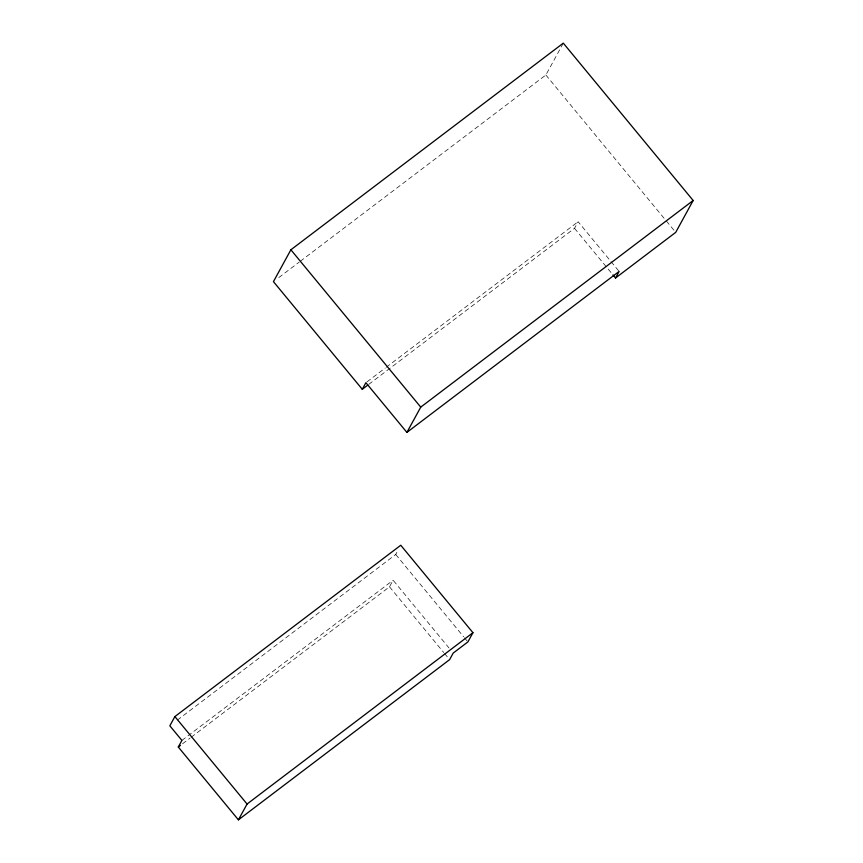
<?xml version="1.0" encoding="UTF-8"?>
<svg xmlns="http://www.w3.org/2000/svg" width="863" height="863" viewBox="0 0 863 863"><rect width="100%" height="100%" fill="white"/><g stroke="black" fill="none" stroke-linecap="round" stroke-linejoin="round"><path stroke-width="0.65" stroke-dasharray="4.32 3.24" d="M300.248 261.306L545.858 75.005L562.654 44.326M177.336 720.12L395.718 554.478L398.242 549.86M368.717 384.413L574.521 228.317L578.124 221.726L619.138 271.424M191.165 737.261L389.504 586.818L393.118 580.227L448.987 647.93M278.803 277.573L299.181 262.115M366.958 381.888L385.189 368.07M386.257 367.25L578.124 221.726M181.91 740.432L393.118 580.227M182.589 743.766L190.087 738.07M545.858 75.005L665.47 219.936M666.322 220.971L674.014 230.292M574.521 228.317L612.115 273.873M395.718 554.478L463.647 636.786M464.488 637.811L467.045 640.907M389.504 586.818L443.69 652.46M444.531 653.496L447.919 657.595"/><path stroke-width="1.29" d="M612.967 274.909L615.535 278.015L675.718 232.363L693.162 200.496L563.302 43.15L290.885 249.785L273.442 281.64L362.277 389.289L367.638 385.232M174.887 716.581L169.838 725.805L181.91 740.432L178.296 747.024L238.404 819.85L449.612 659.645L453.226 653.054L467.886 641.932L472.946 632.708L400.766 545.243L174.887 716.581L247.066 804.036L238.404 819.85M362.277 389.289L365.89 382.697L406.905 432.395L619.138 271.424L615.535 278.015M406.905 432.395L420.745 407.131L693.162 200.496M178.296 747.024L180.443 745.395M247.066 804.036L472.946 632.708M290.885 249.785L420.745 407.131"/></g></svg>
